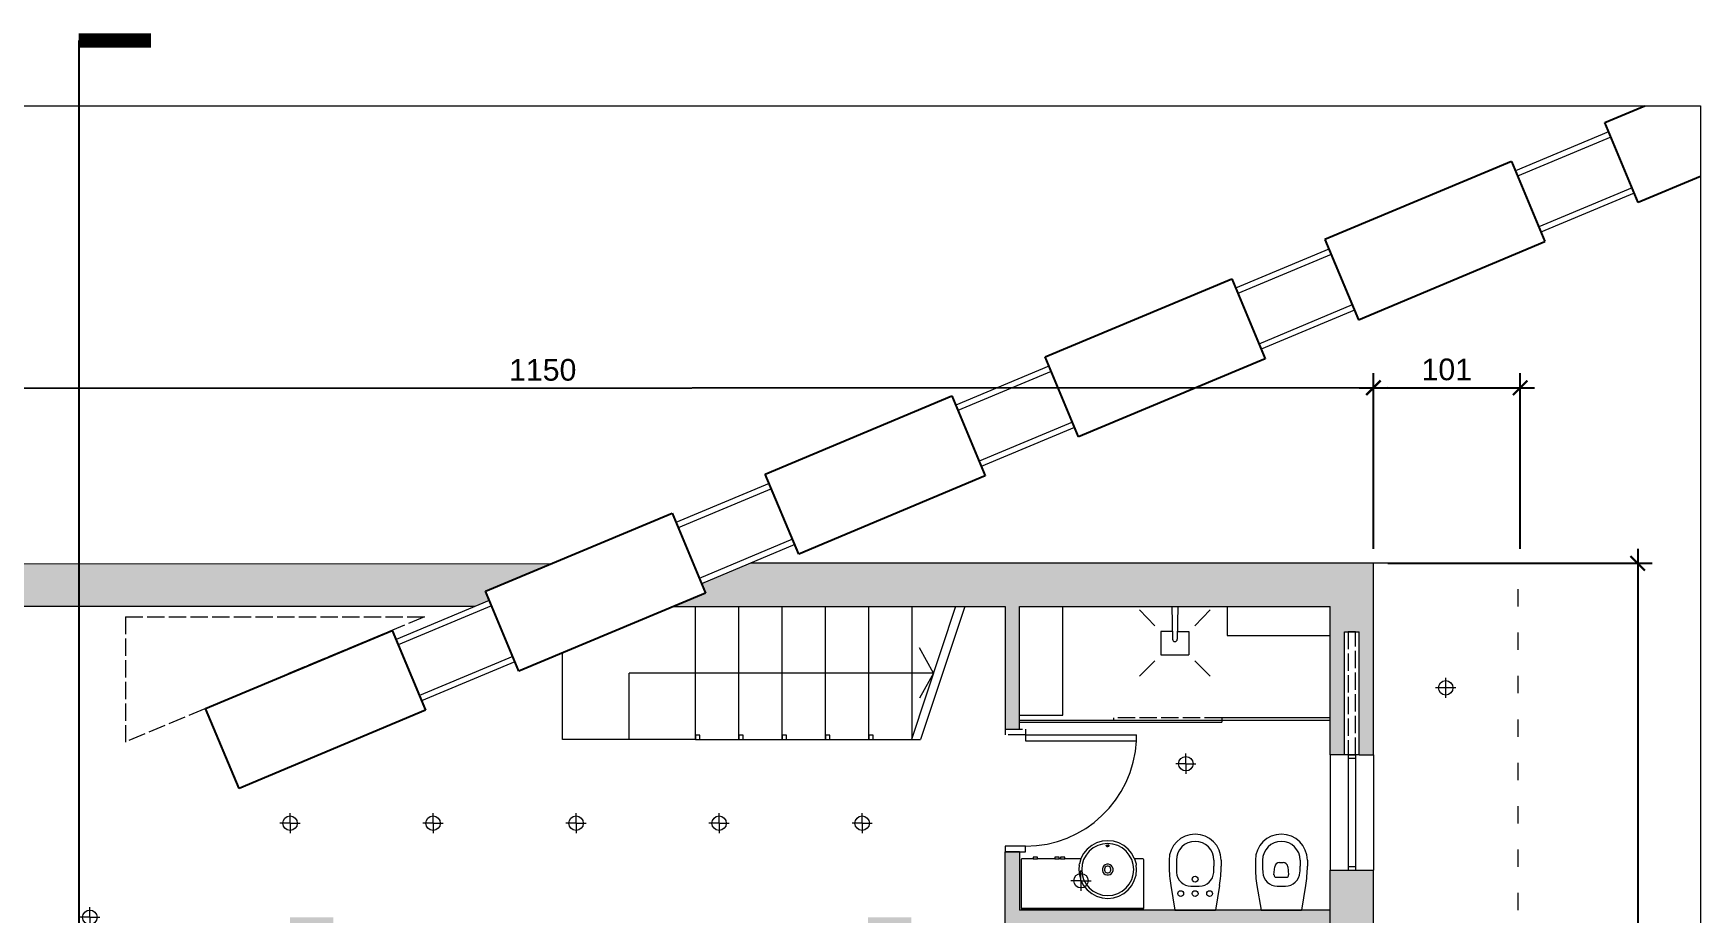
# Model space of a CAD drawing. Header units: millimetres. Extents: x 19901 to 59163, y 13732 to 30178.
# Drawn here: x 38512 to 39666, y 28297 to 28906 of the extents above; entities that cross this region are included whole.
import ezdxf

# ---------------------------------------------------------------- set-up
doc = ezdxf.new("R2010")
doc.units = ezdxf.units.MM
doc.linetypes.add('ACAD_ISO02W100', pattern=[15, 12, -3])
doc.linetypes.add('ACAD_ISO03W100', pattern=[30, 12, -18])
doc.layers.get('0').update_dxf_attribs({"lineweight": 18})
doc.layers.add('A-ANNO-SYMB', color=3, linetype='Continuous')
for name, color, linetype, lineweight in [('A-DOOR-FULL', 4, 'Continuous', 18), ('A-FURN', 8, 'Continuous', 13), ('CAMPITURA', 9, 'Continuous', 13), ('MURO', 1, 'Continuous', 25), ('PROIEZIONI', 145, 'Continuous', 13), ('QUOTE', 252, 'Continuous', 13), ('Scale', 5, 'Continuous', 18), ('Vetro', 150, 'Continuous', 15), ('Wall', 255, 'Continuous', 20)]:
    doc.layers.add(name, color=color, linetype=linetype, lineweight=lineweight)
doc.styles.get("Standard").update_dxf_attribs({"font": 'arial.ttf'})
doc.dimstyles.new('1-1', dxfattribs={"dimtxt": 15, "dimasz": 10, "dimexe": 10, "dimexo": 10, "dimgap": 5, "dimtad": 1, "dimdec": 0, "dimtxsty": 'Standard', "dimblk": 'ARCHTICK', "dimcen": 2.5, "dimdle": 10, "dimadec": 0, "dimazin": 0, "dimtfac": 1, "dimtdec": 0, "dimtmove": 0, "dimatfit": 3, "dimldrblk": 'ARCHTICK', "dimfxl": 1, "dimarcsym": 0})

# ---------------------------------------------------------------- blocks, each defined once
blk = doc.blocks.new('luce')
at = {"layer": 'PROIEZIONI'}
for q in [(4127.3, 2661.4), (4120.3, 2654.4), (4127.3, 2647.4), (4134.3, 2654.4)]:
    blk.add_line((4127.3, 2654.4), q, dxfattribs=at)
blk.add_circle((4127.3, 2654.4), 5, dxfattribs=at)
blk = doc.blocks.new('_ArchTick')
at = {"color": 0, "linetype": 'ByBlock', "const_width": 0.15}
blk.add_lwpolyline([(-0.5, -0.5), (0.5, 0.5)], dxfattribs=at)
blk = doc.blocks.new('*D6')
at = {"layer": 'Defpoints', "color": 0, "transparency": 16777216}
for p in [(39439.4, 28539.5), (39439.4, 27759.5), (39622.3, 27759.5)]:
    blk.add_point(p, dxfattribs=at)
at = {"layer": 'QUOTE', "color": 0, "lineweight": -2, "transparency": 16777216}
for p, q in [((39622.3, 28549.5), (39622.3, 27749.5)), ((39449.4, 28539.5), (39632.3, 28539.5)), ((39449.4, 27759.5), (39632.3, 27759.5))]:
    blk.add_line(p, q, dxfattribs=at)
at = {"layer": 'QUOTE', "color": 0, "lineweight": -2, "transparency": 16777216, "xscale": 10, "yscale": 10, "zscale": 10}
for p, rotation in [((39622.3, 28539.5), 90), ((39622.3, 27759.5), 270)]:
    blk.add_blockref('_ArchTick', p, dxfattribs=dict(at, rotation=rotation))
at = {"layer": 'QUOTE', "color": 0, "transparency": 16777216, "insert": (39609.7, 28149.5), "char_height": 15, "attachment_point": 5, "rotation": 90}
blk.add_mtext('780', dxfattribs=at)
blk = doc.blocks.new('*D7')
at = {"layer": 'Defpoints', "color": 0, "transparency": 16777216}
for p in [(38289.3, 28660.3), (38289.4, 28538.9), (39439.4, 28539.5)]:
    blk.add_point(p, dxfattribs=at)
at = {"layer": 'QUOTE', "color": 0, "lineweight": -2, "transparency": 16777216}
for p, q in [((38289.4, 28548.9), (38289.3, 28670.3)), ((39439.4, 28549.5), (39439.3, 28671)), ((39449.3, 28661), (38279.3, 28660.3))]:
    blk.add_line(p, q, dxfattribs=at)
at = {"layer": 'QUOTE', "color": 0, "lineweight": -2, "transparency": 16777216, "xscale": 10, "yscale": 10, "zscale": 10}
for p, rotation in [((38289.3, 28660.3), 180.0323936274457), ((39439.3, 28661), 0.03239362744572816)]:
    blk.add_blockref('_ArchTick', p, dxfattribs=dict(at, rotation=rotation))
at = {"layer": 'QUOTE', "color": 0, "transparency": 16777216, "insert": (38864.3, 28673.3), "char_height": 15, "attachment_point": 5, "rotation": 0.0324}
blk.add_mtext('1150', dxfattribs=at)
blk = doc.blocks.new('*D110')
at = {"layer": 'Defpoints', "color": 0, "transparency": 16777216}
for p in [(39540.9, 28661), (39439.4, 28539.5), (39540.9, 28539.5)]:
    blk.add_point(p, dxfattribs=at)
at = {"layer": 'QUOTE', "color": 0, "lineweight": -2, "transparency": 16777216}
for p, q in [((39439.4, 28549.5), (39439.4, 28671)), ((39540.9, 28549.5), (39540.9, 28671)), ((39429.4, 28661), (39550.9, 28661))]:
    blk.add_line(p, q, dxfattribs=at)
at = {"layer": 'QUOTE', "color": 0, "lineweight": -2, "transparency": 16777216, "xscale": 10, "yscale": 10, "zscale": 10, "rotation": 180}
blk.add_blockref('_ArchTick', (39439.4, 28661), dxfattribs=at)
at = {"layer": 'QUOTE', "color": 0, "lineweight": -2, "transparency": 16777216, "xscale": 10, "yscale": 10, "zscale": 10}
blk.add_blockref('_ArchTick', (39540.9, 28661), dxfattribs=at)
at = {"layer": 'QUOTE', "color": 0, "transparency": 16777216, "insert": (39490.1, 28673.6), "char_height": 15, "attachment_point": 5}
blk.add_mtext('101', dxfattribs=at)

msp = doc.modelspace()

# ---------------------------------------------------------------- hatches: boundary and pattern name
h = msp.add_hatch(color=9)
h.dxf.hatch_style = 1
h.paths.add_polyline_path([(39439.4, 28539.5), (39008.1, 28539.5), (38974.2, 28525.3), (38976.9, 28518.9), (38954.6, 28509.5), (39184.4, 28509.5), (39184.4, 28424.7), (39194.4, 28424.7), (39194.4, 28509.5), (39409.4, 28509.5), (39409.4, 28407), (39419.4, 28407), (39419.4, 28492), (39429.4, 28492), (39429.4, 28407), (39439.4, 28407)])
h = msp.add_hatch(color=9)
h.dxf.hatch_style = 1
h.paths.add_polyline_path([(39439.4, 28327), (39409.4, 28327), (39409.4, 28144.5), (39416.9, 28144.5), (39416.9, 28264.5), (39431.9, 28264.5), (39431.9, 28144.5), (39439.4, 28144.5)])
h.paths.add_polyline_path([(39409.4, 28299.5), (39389.6, 28299.5), (39389.6, 28299.5), (39361.6, 28299.5), (39315.9, 28299.5), (39315.9, 28299.5, -0.5627), (39315.9, 28299.5), (39315.9, 28299.5, 0.5627), (39315.9, 28299.5, 0.169339), (39315.9, 28299.5), (39194.4, 28299.5), (39194.4, 28339.7), (39184.4, 28339.7), (39184.4, 28289.5), (39409.4, 28289.5)])
h.paths.add_polyline_path([(39315.9, 28299.5), (39315.9, 28299.5), (39315.9, 28299.5), (39315.9, 28299.5)], flags=16)
h.paths.add_polyline_path([(39315.9, 28299.5), (39315.9, 28299.5, -1), (39315.9, 28299.5), (39315.9, 28299.5, -1), (39315.9, 28299.5), (39315.9, 28299.5, -1), (39315.9, 28299.5, -0.061381), (39315.9, 28299.5, -4.770452), (39315.9, 28299.5, -37.180161)], flags=16)
h.paths.add_polyline_path([(39315.9, 28299.5, -0.016081), (39315.9, 28299.5, -20.728405)], flags=17)
at = {"layer": 'CAMPITURA'}
h = msp.add_hatch(color=256, dxfattribs=at)
h.dxf.hatch_style = 1
h.paths.add_polyline_path([(39089.4, 28264.5), (39119.4, 28264.5), (39119.4, 28294.5), (39089.4, 28294.5)])
h.paths.add_polyline_path([(38689.4, 28294.5), (38689.4, 28264.5), (38719.4, 28264.5), (38719.4, 28294.5)])
h.paths.add_polyline_path([(38289.4, 28296), (38319.4, 28308.6), (38319.4, 28410.1), (38289.4, 28410.1)])
h.paths.add_polyline_path([(38817.3, 28509.5), (38827.3, 28513.7), (38824.6, 28520.1), (38870.5, 28539.4), (38289.4, 28538.9), (38289.4, 28509.5), (38319.4, 28509.5)])

# ---------------------------------------------------------------- linework, layer by layer
for p, q in [((37665.8, 28856.2), (39665.8, 28856.2)), ((39665.8, 28856.2), (39665.8, 26849.8))]:
    msp.add_line(p, q)
at = {"layer": 'A-ANNO-SYMB'}
msp.add_line((38543.1, 28901.3), (38543.1, 26712.2), dxfattribs=at)
at = {"layer": 'A-ANNO-SYMB', "const_width": 10}
msp.add_lwpolyline([(38593.1, 28901.3), (38543.1, 28901.3)], dxfattribs=at)
at = {"layer": 'A-DOOR-FULL', "linetype": 'ACAD_ISO02W100'}
for p, q in [((39426.9, 28492), (39421.9, 28492)), ((39421.9, 28492), (39421.9, 28407)), ((39426.9, 28407), (39426.9, 28492)), ((39421.9, 28407), (39426.9, 28407))]:
    msp.add_line(p, q, dxfattribs=at)
at = {"layer": 'A-DOOR-FULL'}
for p, q in [((39184.4, 28424.7), (39184.4, 28420.7)), ((39198.4, 28420.7), (39275.4, 28420.7)), ((39198.4, 28416.7), (39275.4, 28416.7)), ((39421.9, 28407), (39421.9, 28327)), ((39426.9, 28407), (39421.9, 28407)), ((39426.9, 28404.5), (39421.9, 28404.5)), ((39426.9, 28407), (39426.9, 28327)), ((39198.4, 28343.7), (39184.4, 28343.7)), ((39184.4, 28343.7), (39184.4, 28339.7)), ((39184.4, 28339.7), (39198.4, 28339.7)), ((39198.4, 28339.7), (39198.4, 28343.7)), ((39426.9, 28329.5), (39421.9, 28329.5)), ((39421.9, 28327), (39426.9, 28327))]:
    msp.add_line(p, q, dxfattribs=at)
at = {"layer": 'A-DOOR-FULL', "linetype": 'ACAD_ISO03W100'}
for p, q in [((39198.4, 28420.7), (39198.4, 28416.7)), ((39275.3, 28416.7), (39275.3, 28420.7)), ((39275.3, 28416.7), (39275.3, 28420.7))]:
    msp.add_line(p, q, dxfattribs=at)
msp.add_lwpolyline([(39184.4, 28424.7), (39198.4, 28424.7), (39198.4, 28420.7), (39184.4, 28420.7)], dxfattribs=at)
at = {"layer": 'A-DOOR-FULL', "ltscale": 0.25}
msp.add_arc((39198.4, 28420.7), 77, 270, 357.0223, dxfattribs=at)
at = {"layer": 'A-FURN'}
for p, q in [((39288.1, 28496.2), (39277.3, 28507.2)), ((39299.8, 28509.5), (39300.2, 28486.9)), ((39303.9, 28509.5), (39303.5, 28486.9)), ((39315.6, 28496.2), (39326.4, 28507.2)), ((39338.1, 28509.5), (39338.1, 28489.5)), ((39409.4, 28419.5), (39409.4, 28509.5)), ((39300.1, 28492.2), (39292.1, 28492.2)), ((39292.1, 28492.2), (39292.1, 28476.2)), ((39303.6, 28492.2), (39311.6, 28492.2)), ((39311.6, 28492.2), (39311.6, 28476.2)), ((39338.1, 28489.5), (39409.4, 28489.5)), ((39292.1, 28476.2), (39311.6, 28476.2)), ((39288.1, 28472.1), (39277.3, 28461.3)), ((39315.6, 28472.1), (39326.4, 28461.3)), ((39409.4, 28423.7), (39409.4, 28439.5)), ((39255.4, 28345.5), (39251.9, 28345.2)), ((39258.9, 28345.2), (39255.4, 28345.5)), ((39203.7, 28335), (39206.7, 28335)), ((39218.9, 28335), (39221.9, 28335)), ((39222.8, 28335), (39225.8, 28335)), ((39236.8, 28335), (39235.8, 28331.4)), ((39238.7, 28334.4), (39237.7, 28331)), ((39240.4, 28337.5), (39238.7, 28334.4)), ((39242.6, 28340.2), (39240.4, 28337.5)), ((39245.4, 28342.5), (39242.6, 28340.2)), ((39248.5, 28344.1), (39245.4, 28342.5)), ((39251.9, 28345.2), (39248.5, 28344.1)), ((39254.4, 28344.2), (39254.5, 28344.3)), ((39254.4, 28344), (39254.4, 28344.2)), ((39254.4, 28344), (39254.4, 28343.9)), ((39254.4, 28343.9), (39254.5, 28343.7)), ((39254.5, 28344.3), (39254.7, 28344.4)), ((39254.5, 28343.7), (39254.7, 28343.7)), ((39254.7, 28344.4), (39254.8, 28344.4)), ((39254.7, 28343.7), (39254.8, 28343.6)), ((39254.8, 28344.4), (39255.1, 28344.5)), ((39254.8, 28343.6), (39255.1, 28343.5)), ((39255.1, 28344.5), (39255.4, 28344.5)), ((39255.1, 28343.5), (39255.4, 28343.5)), ((39255.7, 28344.5), (39255.4, 28344.5)), ((39255.7, 28343.5), (39255.4, 28343.5)), ((39255.9, 28344.4), (39255.7, 28344.5)), ((39255.9, 28343.6), (39255.7, 28343.5)), ((39256.1, 28344.4), (39255.9, 28344.4)), ((39256.1, 28343.7), (39255.9, 28343.6)), ((39256.2, 28344.3), (39256.1, 28344.4)), ((39256.2, 28343.7), (39256.1, 28343.7)), ((39256.3, 28344.2), (39256.2, 28344.3)), ((39256.3, 28343.9), (39256.2, 28343.7)), ((39256.4, 28344), (39256.3, 28344.2)), ((39256.4, 28344), (39256.3, 28343.9)), ((39262.3, 28344.1), (39258.9, 28345.2)), ((39265.4, 28342.5), (39262.3, 28344.1)), ((39268.1, 28340.2), (39265.4, 28342.5)), ((39270.3, 28337.5), (39268.1, 28340.2)), ((39272, 28334.4), (39270.3, 28337.5)), ((39273, 28331), (39272, 28334.4)), ((39273.9, 28335), (39275, 28331.4)), ((39235.7, 28330.5), (39235.4, 28327.5)), ((39235.4, 28327.5), (39235.8, 28323.6)), ((39235.7, 28330.5), (39235.8, 28331.4)), ((39235.7, 28330.5), (39235.7, 28330.5)), ((39235.8, 28323.6), (39236.9, 28319.9)), ((39237.7, 28331), (39237.4, 28327.5)), ((39237.4, 28327.5), (39237.7, 28324)), ((39237.7, 28324), (39238.7, 28320.6)), ((39252, 28329.2), (39251.7, 28328.1)), ((39251.7, 28328.1), (39251.7, 28326.9)), ((39251.7, 28326.9), (39252, 28325.8)), ((39252.7, 28330.2), (39252, 28329.2)), ((39252, 28325.8), (39252.7, 28324.9)), ((39253.7, 28330.9), (39252.7, 28330.2)), ((39252.7, 28324.9), (39253.7, 28324.2)), ((39253.3, 28328.6), (39253.1, 28327.9)), ((39253.1, 28327.9), (39253.1, 28327.2)), ((39253.1, 28327.2), (39253.3, 28326.5)), ((39253.7, 28329.1), (39253.3, 28328.6)), ((39253.3, 28326.5), (39253.7, 28325.9)), ((39254.8, 28331.2), (39253.7, 28330.9)), ((39254.3, 28329.6), (39253.7, 28329.1)), ((39253.7, 28325.9), (39254.3, 28325.5)), ((39253.7, 28324.2), (39254.8, 28323.8)), ((39255, 28329.8), (39254.3, 28329.6)), ((39254.3, 28325.5), (39255, 28325.2)), ((39256, 28331.2), (39254.8, 28331.2)), ((39254.8, 28323.8), (39256, 28323.8)), ((39255.7, 28329.8), (39255, 28329.8)), ((39255, 28325.2), (39255.7, 28325.2)), ((39256.4, 28329.6), (39255.7, 28329.8)), ((39255.7, 28325.2), (39256.4, 28325.5)), ((39257.1, 28330.9), (39256, 28331.2)), ((39256, 28323.8), (39257.1, 28324.2)), ((39257, 28329.1), (39256.4, 28329.6)), ((39256.4, 28325.5), (39257, 28325.9)), ((39257.4, 28328.6), (39257, 28329.1)), ((39257, 28325.9), (39257.4, 28326.5)), ((39258, 28330.2), (39257.1, 28330.9)), ((39257.1, 28324.2), (39258, 28324.9)), ((39257.6, 28327.9), (39257.4, 28328.6)), ((39257.4, 28326.5), (39257.6, 28327.2)), ((39257.6, 28327.2), (39257.6, 28327.9)), ((39258.7, 28329.2), (39258, 28330.2)), ((39258, 28324.9), (39258.7, 28325.8)), ((39259.1, 28328.1), (39258.7, 28329.2)), ((39258.7, 28325.8), (39259.1, 28326.9)), ((39259.1, 28326.9), (39259.1, 28328.1)), ((39272, 28320.6), (39273, 28324)), ((39273.4, 28327.5), (39273, 28331)), ((39273, 28324), (39273.4, 28327.5)), ((39273.8, 28319.9), (39275, 28323.6)), ((39275, 28331.4), (39275.1, 28330.5)), ((39275, 28323.6), (39275.4, 28327.5)), ((39275.4, 28327.5), (39275.1, 28330.5)), ((39236.9, 28319.9), (39238.7, 28316.4)), ((39238.7, 28320.6), (39240.4, 28317.5)), ((39238.7, 28316.4), (39241.2, 28313.4)), ((39240.4, 28317.5), (39242.6, 28314.8)), ((39241.2, 28313.4), (39244.3, 28310.9)), ((39242.6, 28314.8), (39245.4, 28312.5)), ((39244.3, 28310.9), (39247.7, 28309)), ((39245.4, 28312.5), (39248.5, 28310.9)), ((39248.5, 28310.9), (39251.9, 28309.9)), ((39258.9, 28309.9), (39262.3, 28310.9)), ((39262.3, 28310.9), (39265.4, 28312.5)), ((39263, 28309), (39266.5, 28310.9)), ((39265.4, 28312.5), (39268.1, 28314.8)), ((39266.5, 28310.9), (39269.5, 28313.4)), ((39268.1, 28314.8), (39270.3, 28317.5)), ((39269.5, 28313.4), (39272, 28316.4)), ((39270.3, 28317.5), (39272, 28320.6)), ((39272, 28316.4), (39273.8, 28319.9)), ((39280.4, 28300.5), (39195.4, 28300.5)), ((39247.7, 28309), (39251.5, 28307.9)), ((39251.5, 28307.9), (39255.4, 28307.5)), ((39251.9, 28309.9), (39255.4, 28309.5)), ((39255.4, 28309.5), (39258.9, 28309.9)), ((39255.4, 28307.5), (39259.3, 28307.9)), ((39259.3, 28307.9), (39263, 28309)), ((39301.9, 28299.5), (39329.9, 28299.5)), ((39315.9, 28299.5), (39315.9, 28299.5)), ((39315.9, 28299.5), (39315.9, 28299.5)), ((39315.9, 28299.5), (39315.9, 28299.5)), ((39315.9, 28299.5), (39315.9, 28299.5)), ((39315.9, 28299.5), (39315.9, 28299.5)), ((39315.9, 28299.5), (39315.9, 28299.5)), ((39315.9, 28299.5), (39315.9, 28299.5)), ((39315.9, 28299.5), (39315.9, 28299.5)), ((39315.9, 28299.5), (39315.9, 28299.5)), ((39315.9, 28299.5), (39315.9, 28299.5)), ((39315.9, 28299.5), (39315.9, 28299.5)), ((39315.9, 28299.5), (39315.9, 28299.5)), ((39315.9, 28299.5), (39315.9, 28299.5)), ((39315.9, 28299.5), (39315.9, 28299.5)), ((39315.9, 28299.5), (39315.9, 28299.5)), ((39315.9, 28299.5), (39315.9, 28299.5)), ((39315.9, 28299.5), (39315.9, 28299.5)), ((39315.9, 28299.5), (39315.9, 28299.5)), ((39315.9, 28299.5), (39315.9, 28299.5)), ((39315.9, 28299.5), (39315.9, 28299.5)), ((39315.9, 28299.5), (39315.9, 28299.5)), ((39315.9, 28299.5), (39315.9, 28299.5)), ((39315.9, 28299.5), (39315.9, 28299.5)), ((39315.9, 28299.5), (39315.9, 28299.5)), ((39315.9, 28299.5), (39315.9, 28299.5)), ((39315.9, 28299.5), (39315.9, 28299.5)), ((39315.9, 28299.5), (39315.9, 28299.5)), ((39315.9, 28299.5), (39315.9, 28299.5)), ((39315.9, 28299.5), (39315.9, 28299.5)), ((39315.9, 28299.5), (39315.9, 28299.5)), ((39315.9, 28299.5), (39315.9, 28299.5)), ((39315.9, 28299.5), (39315.9, 28299.5)), ((39315.9, 28299.5), (39315.9, 28299.5)), ((39315.9, 28299.5), (39315.9, 28299.5)), ((39315.9, 28299.5), (39315.9, 28299.5)), ((39315.9, 28299.5), (39315.9, 28299.5)), ((39315.9, 28299.5), (39315.9, 28299.5)), ((39315.9, 28299.5), (39315.9, 28299.5)), ((39315.9, 28299.5), (39315.9, 28299.5)), ((39315.9, 28299.5), (39315.9, 28299.5)), ((39315.9, 28299.5), (39315.9, 28299.5)), ((39315.9, 28299.5), (39315.9, 28299.5)), ((39315.9, 28299.5), (39315.9, 28299.5)), ((39315.9, 28299.5), (39315.9, 28299.5)), ((39315.9, 28299.5), (39315.9, 28299.5)), ((39315.9, 28299.5), (39315.9, 28299.5)), ((39315.9, 28299.5), (39315.9, 28299.5)), ((39315.9, 28299.5), (39315.9, 28299.5)), ((39315.9, 28299.5), (39315.9, 28299.5)), ((39315.9, 28299.5), (39315.9, 28299.5)), ((39315.9, 28299.5), (39315.9, 28299.5)), ((39361.6, 28299.5), (39389.6, 28299.5))]:
    msp.add_line(p, q, dxfattribs=at)
at = {"layer": 'A-FURN', "ltscale": 15}
for p, q in [((39297.9, 28334), (39297.9, 28329.8)), ((39302.9, 28334), (39302.9, 28329.8)), ((39328.9, 28334), (39328.9, 28329.8)), ((39333.9, 28334), (39333.9, 28329.8)), ((39357.6, 28334), (39357.6, 28329.8)), ((39362.6, 28334), (39362.6, 28329.8)), ((39388.6, 28334), (39388.6, 28329.8)), ((39393.6, 28334), (39393.6, 28329.8)), ((39370.5, 28323.8), (39371, 28329.3)), ((39374.3, 28332.3), (39376.8, 28332.3)), ((39380.1, 28329.3), (39380.6, 28323.8)), ((39299, 28316.5), (39301.9, 28299.5)), ((39313, 28316.1), (39318.8, 28316.1)), ((39332.7, 28316.5), (39329.9, 28299.5)), ((39358.7, 28316.5), (39361.6, 28299.5)), ((39372, 28322.2), (39379.1, 28322.2)), ((39372.7, 28316.1), (39378.4, 28316.1)), ((39392.4, 28316.5), (39389.6, 28299.5))]:
    msp.add_line(p, q, dxfattribs=at)
at = {"layer": 'A-FURN'}
msp.add_lwpolyline([(39225.8, 28335), (39225.8, 28336.1), (39222.8, 28336.1), (39222.8, 28335), (39221.9, 28335), (39221.9, 28336.1), (39218.9, 28336.1), (39218.9, 28335), (39206.7, 28335), (39206.7, 28336.1), (39203.7, 28336.1), (39203.7, 28335), (39196.2, 28335), (39195.9, 28334.9), (39195.6, 28334.7), (39195.4, 28334.3), (39195.4, 28333.8), (39195.4, 28300.5), (39280.4, 28300.5), (39280.4, 28333.8), (39280.3, 28334.3), (39280.1, 28334.7), (39279.8, 28334.9), (39279.5, 28335), (39273.9, 28335), (39273.8, 28335.2), (39272, 28338.6), (39269.5, 28341.7), (39266.5, 28344.1), (39263, 28346), (39259.3, 28347.1), (39255.4, 28347.5), (39251.5, 28347.1), (39247.7, 28346), (39244.3, 28344.1), (39241.2, 28341.7), (39238.7, 28338.6), (39236.9, 28335.2), (39236.8, 28335)], close=True, dxfattribs=at)
at = {"layer": 'A-FURN', "ltscale": 15}
for centre in [(39315.9, 28320.9), (39305.9, 28310.9), (39315.9, 28310.9), (39325.9, 28310.9)]:
    msp.add_circle(centre, 2, dxfattribs=at)
at = {"layer": 'A-FURN'}
for centre, radius, start, end in [((39301.9, 28487), 1.67, 182.8319, 357.141), ((39313.9, 28327.5), 20, 0, 0), ((39315.9, 28299.5), 0.00003, 207.4658, 270), ((39315.9, 28299.5), 0.00003, 90, 207.4658), ((39315.9, 28299.5), 0.00003, 27.4658, 90), ((39315.9, 28299.5), 0.00003, 270, 27.4658), ((39315.9, 28299.5), 0.00003, 270, 27.4658), ((39315.9, 28299.5), 0.00001, 27.4658, 90), ((39315.9, 28299.5), 0.00001, 270, 27.4658), ((39315.9, 28299.5), 0.00001, 207.4658, 270), ((39315.9, 28299.5), 0.00001, 90, 207.4658), ((39315.9, 28299.5), 0.00001, 270, 27.4658), ((39315.9, 28299.5), 0.00001, 27.4658, 90), ((39315.9, 28299.5), 0.00001, 270, 27.4658), ((39315.9, 28299.5), 0.00001, 27.4658, 90), ((39315.9, 28299.5), 0.00001, 270, 27.4658), ((39315.9, 28299.5), 0.00001, 207.4658, 270), ((39315.9, 28299.5), 0.00001, 207.4658, 270), ((39315.9, 28299.5), 0.00001, 207.4658, 270), ((39315.9, 28299.5), 0.00001, 90, 207.4658), ((39315.9, 28299.5), 0.00001, 207.4658, 270), ((39315.9, 28299.5), 0.00001, 90, 207.4658), ((39315.9, 28299.5), 0.00001, 90, 180), ((39315.9, 28299.5), 0.00001, 90, 180), ((39315.9, 28299.5), 0.00001, 180, 270), ((39315.9, 28299.5), 0.00001, 270, 0), ((39315.9, 28299.5), 0.00001, 0, 90), ((39315.9, 28299.5), 0.00001, 90, 180), ((39315.9, 28299.5), 0.00001, 180, 270), ((39315.9, 28299.5), 0.00001, 0, 90), ((39315.9, 28299.5), 0.00001, 270, 0), ((39315.9, 28299.5), 0.00001, 180, 270), ((39315.9, 28299.5), 0.00001, 270, 0), ((39315.9, 28299.5), 0.00001, 0, 90), ((39315.9, 28299.5), 0.00001, 90, 180), ((39315.9, 28299.5), 0.00001, 180, 270), ((39315.9, 28299.5), 0.00001, 90, 180), ((39315.9, 28299.5), 0.00001, 0, 90), ((39315.9, 28299.5), 0.00001, 270, 0), ((39315.9, 28299.5), 0.00001, 180, 270)]:
    msp.add_arc(centre, radius, start, end, dxfattribs=at)
at = {"layer": 'A-FURN', "ltscale": 15}
for centre, radius, start, end in [((39315.9, 28334), 18, 0, 180), ((39315.9, 28334), 13, 0, 180), ((39373.6, 28327.5), 20, 0, 0), ((39375.6, 28334), 18, 0, 180), ((39375.6, 28334), 13, 0, 180), ((39377.9, 28329.8), 80, 180, 189.6177), ((39377.9, 28329.8), 75, 180, 183.3334), ((39313, 28326.1), 10, 183.3334, 270), ((39318.8, 28326.1), 10, 270, 356.6666), ((39253.9, 28329.8), 75, 356.6666, 0), ((39253.9, 28329.8), 80, 350.3823, 0), ((39437.6, 28329.8), 80, 180, 189.6177), ((39437.6, 28329.8), 75, 180, 183.3334), ((39372.7, 28326.1), 10, 183.3334, 270), ((39372, 28323.7), 1.5, 174.362, 270), ((39374.3, 28329), 3.3, 90, 174.362), ((39376.8, 28329), 3.3, 5.638, 90), ((39378.4, 28326.1), 10, 270, 356.6666), ((39379.1, 28323.7), 1.5, 270, 5.638), ((39313.6, 28329.8), 75, 356.6666, 0), ((39313.6, 28329.8), 80, 350.3823, 0)]:
    msp.add_arc(centre, radius, start, end, dxfattribs=at)
at = {"layer": 'MURO'}
for p, q in [((39599.4, 28844.6), (39627.1, 28856.2)), ((39622.6, 28789.2), (39599.4, 28844.6)), ((39534.9, 28817.5), (39405.7, 28763.5)), ((39534.9, 28817.5), (39558, 28762.2)), ((39665.8, 28807.3), (39622.6, 28789.2)), ((39405.7, 28763.5), (39428.9, 28708.1)), ((39428.9, 28708.1), (39558, 28762.2)), ((39212, 28682.4), (39341.2, 28736.4)), ((39341.2, 28736.4), (39364.3, 28681.1)), ((39235.2, 28627), (39212, 28682.4)), ((39364.3, 28681.1), (39235.2, 28627)), ((39018.3, 28601.3), (39147.5, 28655.3)), ((39147.5, 28655.3), (39170.6, 28600)), ((39041.5, 28545.9), (39018.3, 28601.3)), ((39170.6, 28600), (39041.5, 28545.9)), ((38824.6, 28520.1), (38953.8, 28574.2)), ((38953.8, 28574.2), (38976.9, 28518.9)), ((38847.8, 28464.8), (38824.6, 28520.1)), ((38976.9, 28518.9), (38847.8, 28464.8)), ((38630.9, 28439), (38760.1, 28493.1)), ((38760.1, 28493.1), (38783.2, 28437.8)), ((38654.1, 28383.7), (38630.9, 28439)), ((38783.2, 28437.8), (38654.1, 28383.7))]:
    msp.add_line(p, q, dxfattribs=at)
at = {"layer": 'PROIEZIONI', "linetype": 'ACAD_ISO03W100'}
for p, q in [((39539.4, 28539.5), (39439.4, 28539.5)), ((39539.4, 27759.5), (39539.4, 28539.5))]:
    msp.add_line(p, q, dxfattribs=at)
at = {"layer": 'PROIEZIONI'}
for p, q in [((39150.1, 28509.5), (39119.6, 28417.5)), ((39156.4, 28509.5), (39125.9, 28417.5)), ((39134.9, 28463.5), (39125, 28480.9)), ((38924.1, 28417.5), (38924.1, 28463.5)), ((39134.9, 28463.5), (38924.1, 28463.5)), ((39134.9, 28463.5), (39125, 28446.1)), ((39496.4, 28453.3), (39482.4, 28453.3)), ((39489.4, 28446.3), (39489.4, 28460.3)), ((39409.4, 28407), (39409.4, 28327)), ((39429.4, 28407), (39419.4, 28407)), ((39439.4, 28407), (39439.4, 28327))]:
    msp.add_line(p, q, dxfattribs=at)
msp.add_circle((39489.4, 28453.3), 5, dxfattribs=at)
at = {"layer": 'Scale'}
for p, q in [((38970.1, 28417.5), (38970.1, 28509.5)), ((39000.1, 28417.5), (39000.1, 28509.5)), ((39030.1, 28417.5), (39030.1, 28509.5)), ((39060.1, 28417.5), (39060.1, 28509.5)), ((39090.1, 28417.5), (39090.1, 28509.5)), ((39120.1, 28419), (39120.1, 28509.5)), ((38878.1, 28417.5), (38878.1, 28477.5)), ((38970.1, 28417.5), (38878.1, 28417.5)), ((38973.1, 28420.5), (38970.1, 28420.5)), ((38970.1, 28420.5), (38970.1, 28417.5)), ((38970.1, 28417.5), (39125.9, 28417.5)), ((38970.1, 28417.5), (38973.1, 28417.5)), ((38973.1, 28417.5), (38973.1, 28420.5)), ((39003.1, 28420.5), (39000.1, 28420.5)), ((39000.1, 28420.5), (39000.1, 28417.5)), ((39000.1, 28417.5), (39003.1, 28417.5)), ((39003.1, 28417.5), (39003.1, 28420.5)), ((39033.1, 28420.5), (39030.1, 28420.5)), ((39030.1, 28420.5), (39030.1, 28417.5)), ((39030.1, 28417.5), (39033.1, 28417.5)), ((39033.1, 28417.5), (39033.1, 28420.5)), ((39063.1, 28420.5), (39060.1, 28420.5)), ((39060.1, 28420.5), (39060.1, 28417.5)), ((39060.1, 28417.5), (39063.1, 28417.5)), ((39063.1, 28417.5), (39063.1, 28420.5)), ((39093.1, 28420.5), (39090.1, 28420.5)), ((39090.1, 28420.5), (39090.1, 28417.5)), ((39090.1, 28417.5), (39093.1, 28417.5)), ((39093.1, 28417.5), (39093.1, 28420.5))]:
    msp.add_line(p, q, dxfattribs=at)
at = {"layer": 'Vetro'}
for p, q in [((39602.1, 28838.1), (39537.6, 28811.1)), ((39603.7, 28834.4), (39539.1, 28807.4)), ((39618.4, 28799.4), (39553.8, 28772.4)), ((39619.9, 28795.7), (39555.3, 28768.7)), ((39408.4, 28757), (39343.9, 28730)), ((39410, 28753.3), (39345.4, 28726.3)), ((39424.7, 28718.3), (39360.1, 28691.2)), ((39426.2, 28714.6), (39361.6, 28687.6)), ((39214.7, 28675.9), (39150.2, 28648.9)), ((39216.3, 28672.2), (39151.7, 28645.2)), ((39231, 28637.2), (39166.4, 28610.1)), ((39232.5, 28633.5), (39167.9, 28606.4)), ((39021, 28594.8), (38956.5, 28567.8)), ((39022.6, 28591.1), (38958, 28564.1)), ((39037.3, 28556.1), (38972.7, 28529)), ((39038.8, 28552.4), (38974.2, 28525.3)), ((38827.3, 28513.7), (38762.8, 28486.7)), ((38828.9, 28510), (38764.3, 28483)), ((38843.5, 28474.9), (38779, 28447.9)), ((38845.1, 28471.3), (38780.5, 28444.2)), ((39194.4, 28431), (39409.4, 28431)), ((39194.4, 28429.5), (39334.4, 28429.5)), ((39409.4, 28432.5), (39334.4, 28432.5)), ((39334.4, 28432.5), (39334.4, 28429.5)), ((39334.4, 28431), (39409.4, 28431))]:
    msp.add_line(p, q, dxfattribs=at)
at = {"layer": 'Vetro', "linetype": 'ACAD_ISO02W100'}
for p, q in [((38575.4, 28502.5), (38575.4, 28415.8)), ((38782.5, 28502.5), (38575.4, 28415.8)), ((38575.4, 28502.5), (38782.5, 28502.5))]:
    msp.add_line(p, q, dxfattribs=at)
msp.add_lwpolyline([(39334.4, 28432.5), (39259.4, 28432.5), (39259.4, 28431), (39334.4, 28431)], dxfattribs=at)
at = {"layer": 'Wall'}
for p, q in [((38289.4, 28538.9), (38870.5, 28539.4)), ((39439.4, 28539.5), (39008.1, 28539.5)), ((39439.4, 28407), (39439.4, 28539.5)), ((38817.3, 28509.5), (38319.4, 28509.5)), ((38954.6, 28509.5), (39184.4, 28509.5)), ((39184.4, 28509.5), (39184.4, 28424.7)), ((39194.4, 28424.7), (39194.4, 28509.5)), ((39194.4, 28509.5), (39409.4, 28509.5)), ((39224.4, 28434.5), (39224.4, 28509.5)), ((39409.4, 28407), (39409.4, 28509.5)), ((39419.4, 28492), (39429.4, 28492)), ((39419.4, 28407), (39419.4, 28492)), ((39429.4, 28407), (39429.4, 28492)), ((39194.4, 28434.5), (39224.4, 28434.5)), ((39184.4, 28424.7), (39194.4, 28424.7)), ((39419.4, 28407), (39409.4, 28407)), ((39429.4, 28407), (39439.4, 28407)), ((39184.4, 28289.5), (39184.4, 28339.7)), ((39194.4, 28339.7), (39184.4, 28339.7)), ((39194.4, 28339.7), (39194.4, 28299.5)), ((39409.4, 28144.5), (39409.4, 28327)), ((39409.4, 28327), (39439.4, 28327)), ((39439.4, 28144.5), (39439.4, 28327)), ((39409.4, 28299.5), (39194.4, 28299.5))]:
    msp.add_line(p, q, dxfattribs=at)

# ---------------------------------------------------------------- block references
at = {"layer": 'PROIEZIONI'}
for p in [(35182.2, 25746.4), (34562.1, 25705.2), (34661.1, 25705.2), (34760.1, 25705.2), (34859.1, 25705.2), (34958.1, 25705.2), (35109.6, 25665.4), (34423.5, 25640.1)]:
    msp.add_blockref('luce', p, dxfattribs=at)

# ---------------------------------------------------------------- dimensions: what is measured, and where the dimension line sits
at = {"layer": 'QUOTE'}
dim = msp.add_aligned_dim(p1=(39439.4, 28539.5), p2=(38289.4, 28538.9), distance=-121.4, dimstyle='1-1', dxfattribs=at)
dim.commit()
dim.dimension.update_dxf_attribs({"geometry": '*D7', "text_midpoint": (38864.3, 28673.3)})
dim = msp.add_linear_dim(base=(39540.8531, 28660.9595), p1=(39439.3695, 28539.5102), p2=(39540.8531, 28539.5102), dimstyle='1-1', dxfattribs=at)
dim.commit()
dim.dimension.update_dxf_attribs({"geometry": '*D110', "text_midpoint": (39490.1113, 28673.6181)})
dim = msp.add_linear_dim(base=(39622.3, 27759.5), p1=(39439.4, 28539.5), p2=(39439.4, 27759.5), angle=90, dimstyle='1-1', dxfattribs=at)
dim.commit()
dim.dimension.update_dxf_attribs({"geometry": '*D6', "text_midpoint": (39609.7, 28149.5)})

doc.saveas('drawing.dxf')
